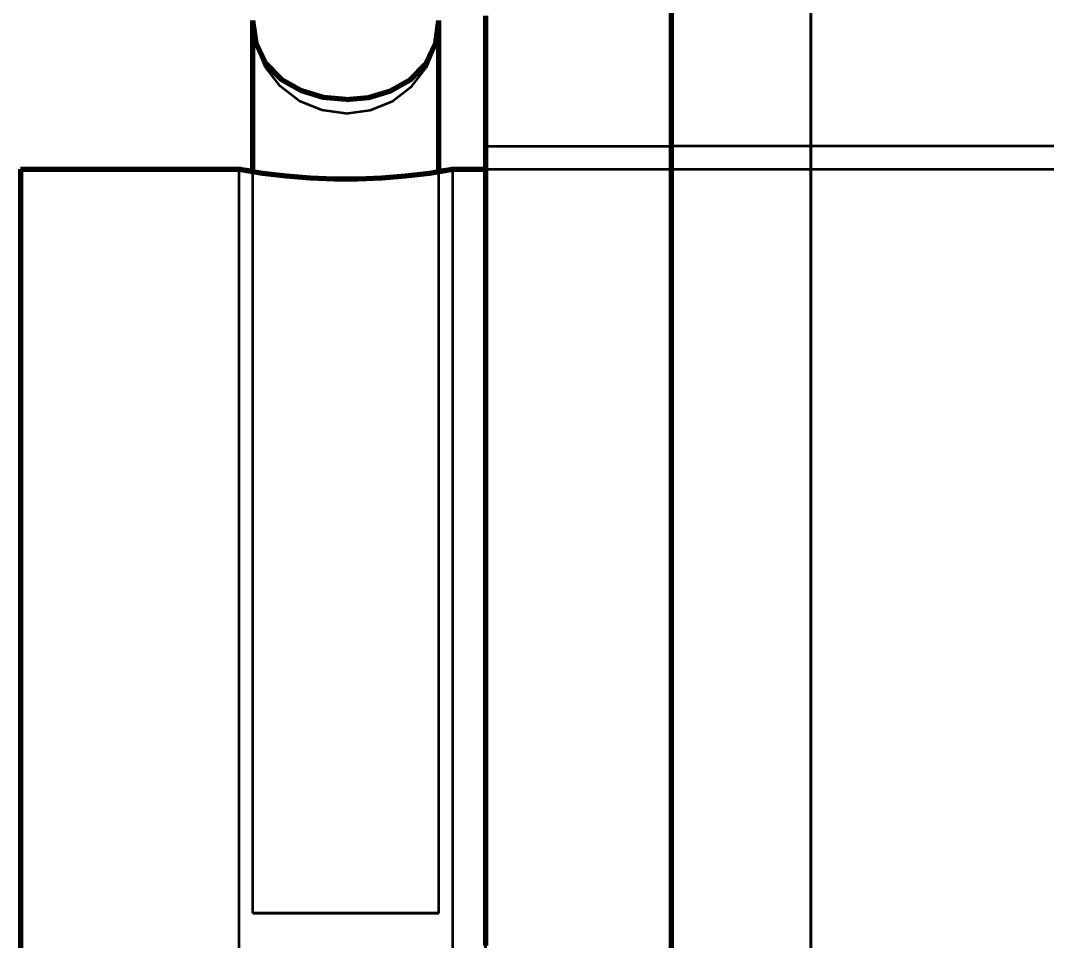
# Model space of a CAD drawing. Header units: millimetres. Extents: x 0 to 2382, y 0 to 420.
# Drawn here: x 132 to 134.207, y 233.611 to 235.59 of the extents above; entities that cross this region are included whole.
import ezdxf

# ---------------------------------------------------------------- set-up
doc = ezdxf.new("R2010")
doc.units = ezdxf.units.MM
doc.linetypes.add('IRAM-E-TRAZOS', pattern=[5, 4, -1])
for name, color, linetype, lineweight in [('01-VISIBLE', 7, 'CONTINUOUS', 70), ('02-OCULTA', 4, 'IRAM-E-TRAZOS', 35), ('04-COTA', 3, 'CONTINUOUS', 18)]:
    doc.layers.add(name, color=color, linetype=linetype, lineweight=lineweight)
doc.styles.add('ISO3098', font='isocpeur.ttf')
doc.dimstyles.new('FLAMA-IRAM', dxfattribs={"dimtxt": 3.5, "dimasz": 3.5, "dimexe": 2, "dimexo": 1.5, "dimgap": 1, "dimtad": 1, "dimdec": 1, "dimtxsty": 'ISO3098', "dimblk": 'IRAM_FLECHA', "dimblk1": 'IRAM_FLECHA', "dimblk2": 'IRAM_FLECHA', "dimcen": 2.5, "dimclrd": 256, "dimclre": 256, "dimclrt": 256, "dimazin": 3, "dimtfac": 1, "dimtmove": 0, "dimatfit": 3, "dimlwd": 18, "dimlwe": 18})

# ---------------------------------------------------------------- blocks, each defined once
blk = doc.blocks.new('IRAM_FLECHA')
blk.add_solid([(0, 0), (-1, 0.125), (-1, -0.125)])

msp = doc.modelspace()

# ---------------------------------------------------------------- linework, layer by layer
at = {"layer": '01-VISIBLE'}
for p, q in [((132.5, 235.2649), (132.5, 235.59)), ((132.9, 235.2649), (132.9, 235.59)), ((132, 235.27), (132.47, 235.27)), ((132.93, 235.27), (133, 235.27))]:
    msp.add_line(p, q, dxfattribs=at)
for points in [[(133.4, 233.5625), (133.4, 233.65), (133.4, 233.7375), (133.4, 233.825), (133.4, 233.9125), (133.4, 234), (133.4, 234.0875), (133.4, 234.175), (133.4, 234.2625), (133.4, 234.35), (133.4, 234.4375), (133.4, 234.525), (133.4, 234.6125), (133.4, 234.7), (133.4, 234.7875), (133.4, 234.875), (133.4, 234.9625), (133.4, 235.05), (133.4, 235.1375), (133.4, 235.225), (133.4, 235.3125), (133.4, 235.4), (133.4, 235.4875), (133.4, 235.575), (133.4, 235.6625)], [(132.7, 235.4201), (132.6512, 235.4246), (132.6042, 235.4384), (132.5617, 235.4625), (132.5276, 235.4975), (132.5066, 235.5416), (132.5, 235.59)], [(132.7, 235.4201), (132.7488, 235.4246), (132.7958, 235.4384), (132.8383, 235.4625), (132.8724, 235.4975), (132.8934, 235.5416), (132.9, 235.59)], [(133, 235.6), (133, 235.55), (133, 235.5), (133, 235.45), (133, 235.4), (133, 235.35), (133, 235.3), (133, 235.25), (133, 235.2), (133, 235.15), (133, 235.1), (133, 235.05), (133, 235), (133, 234.95), (133, 234.9), (133, 234.85), (133, 234.8), (133, 234.75), (133, 234.7), (133, 234.65), (133, 234.6), (133, 234.55), (133, 234.5), (133, 234.45), (133, 234.4), (133, 234.35), (133, 234.3), (133, 234.25), (133, 234.2), (133, 234.15), (133, 234.1), (133, 234.05), (133, 234), (133, 233.95), (133, 233.9), (133, 233.85), (133, 233.8), (133, 233.75), (133, 233.7), (133, 233.65), (133, 233.6)], [(132, 235.27), (132, 235.2192), (132, 235.1684), (132, 235.1176), (132, 235.0668), (132, 235.016), (132, 234.9652), (132, 234.9144), (132, 234.8636), (132, 234.8128), (132, 234.762), (132, 234.7112), (132, 234.6604), (132, 234.6096), (132, 234.5588), (132, 234.508), (132, 234.4572), (132, 234.4064), (132, 234.3556), (132, 234.3048), (132, 234.254), (132, 234.2032), (132, 234.1524), (132, 234.1016), (132, 234.0508), (132, 234), (132, 233.9492), (132, 233.8984), (132, 233.8476), (132, 233.7968), (132, 233.746), (132, 233.6952), (132, 233.6444), (132, 233.5936)], [(132.5, 235.2649), (132.495, 235.2657), (132.49, 235.2665), (132.485, 235.2674), (132.48, 235.2682), (132.475, 235.2691), (132.47, 235.27)], [(132.47, 235.27), (132.5207, 235.2618), (132.5717, 235.2556), (132.623, 235.2514), (132.6743, 235.2493), (132.7257, 235.2493), (132.777, 235.2514), (132.8283, 235.2556), (132.8793, 235.2618), (132.93, 235.27)], [(132.93, 235.27), (132.925, 235.2691), (132.92, 235.2682), (132.915, 235.2674), (132.91, 235.2665), (132.905, 235.2657), (132.9, 235.2649)]]:
    msp.add_lwpolyline(points, dxfattribs=at)
at = {"layer": '02-OCULTA'}
for p, q in [((133, 235.32), (133.4, 235.32)), ((139.4, 235.32), (133.4, 235.32)), ((132.47, 232.73), (132.47, 235.27)), ((132.5, 233.67), (132.5, 235.2649)), ((132.9, 233.67), (132.9, 235.2649)), ((132.93, 232.73), (132.93, 235.27)), ((133, 235.27), (186, 235.27))]:
    msp.add_line(p, q, dxfattribs=at)
for points in [[(133.4, 235.6625), (133.4, 235.575), (133.4, 235.4875), (133.4, 235.4), (133.4, 235.3125), (133.4, 235.225), (133.4, 235.1375), (133.4, 235.05), (133.4, 234.9625), (133.4, 234.875), (133.4, 234.7875), (133.4, 234.7), (133.4, 234.6125), (133.4, 234.525), (133.4, 234.4375), (133.4, 234.35), (133.4, 234.2625), (133.4, 234.175), (133.4, 234.0875), (133.4, 234), (133.4, 233.9125), (133.4, 233.825), (133.4, 233.7375), (133.4, 233.65), (133.4, 233.5625)], [(133.4, 233.559), (133.4, 233.622), (133.4, 233.685), (133.4, 233.748), (133.4, 233.811), (133.4, 233.874), (133.4, 233.937), (133.4, 234), (133.4, 234.063), (133.4, 234.126), (133.4, 234.189), (133.4, 234.252), (133.4, 234.315), (133.4, 234.378), (133.4, 234.441), (133.4, 234.504), (133.4, 234.567), (133.4, 234.63), (133.4, 234.693), (133.4, 234.756), (133.4, 234.819), (133.4, 234.882), (133.4, 234.945), (133.4, 235.008), (133.4, 235.071), (133.4, 235.134), (133.4, 235.197), (133.4, 235.26), (133.4, 235.323), (133.4, 235.386), (133.4, 235.449), (133.4, 235.512), (133.4, 235.575), (133.4, 235.638)], [(133.4, 235.638), (133.4, 235.575), (133.4, 235.512), (133.4, 235.449), (133.4, 235.386), (133.4, 235.323), (133.4, 235.26), (133.4, 235.197), (133.4, 235.134), (133.4, 235.071), (133.4, 235.008), (133.4, 234.945), (133.4, 234.882), (133.4, 234.819), (133.4, 234.756), (133.4, 234.693), (133.4, 234.63), (133.4, 234.567), (133.4, 234.504), (133.4, 234.441), (133.4, 234.378), (133.4, 234.315), (133.4, 234.252), (133.4, 234.189), (133.4, 234.126), (133.4, 234.063), (133.4, 234), (133.4, 233.937), (133.4, 233.874), (133.4, 233.811), (133.4, 233.748), (133.4, 233.685), (133.4, 233.622), (133.4, 233.559)], [(133.7, 233.559), (133.7, 233.622), (133.7, 233.685), (133.7, 233.748), (133.7, 233.811), (133.7, 233.874), (133.7, 233.937), (133.7, 234), (133.7, 234.063), (133.7, 234.126), (133.7, 234.189), (133.7, 234.252), (133.7, 234.315), (133.7, 234.378), (133.7, 234.441), (133.7, 234.504), (133.7, 234.567), (133.7, 234.63), (133.7, 234.693), (133.7, 234.756), (133.7, 234.819), (133.7, 234.882), (133.7, 234.945), (133.7, 235.008), (133.7, 235.071), (133.7, 235.134), (133.7, 235.197), (133.7, 235.26), (133.7, 235.323), (133.7, 235.386), (133.7, 235.449), (133.7, 235.512), (133.7, 235.575), (133.7, 235.638)], [(133.7, 235.638), (133.7, 235.575), (133.7, 235.512), (133.7, 235.449), (133.7, 235.386), (133.7, 235.323), (133.7, 235.26), (133.7, 235.197), (133.7, 235.134), (133.7, 235.071), (133.7, 235.008), (133.7, 234.945), (133.7, 234.882), (133.7, 234.819), (133.7, 234.756), (133.7, 234.693), (133.7, 234.63), (133.7, 234.567), (133.7, 234.504), (133.7, 234.441), (133.7, 234.378), (133.7, 234.315), (133.7, 234.252), (133.7, 234.189), (133.7, 234.126), (133.7, 234.063), (133.7, 234), (133.7, 233.937), (133.7, 233.874), (133.7, 233.811), (133.7, 233.748), (133.7, 233.685), (133.7, 233.622), (133.7, 233.559)], [(133.4, 233.5973), (133.4, 233.6476), (133.4, 233.698), (133.4, 233.7483), (133.4, 233.7986), (133.4, 233.849), (133.4, 233.8993), (133.4, 233.9497), (133.4, 234), (133.4, 234.0503), (133.4, 234.1007), (133.4, 234.151), (133.4, 234.2014), (133.4, 234.2517), (133.4, 234.302), (133.4, 234.3524), (133.4, 234.4027), (133.4, 234.4531), (133.4, 234.5034), (133.4, 234.5537), (133.4, 234.6041), (133.4, 234.6544), (133.4, 234.7047), (133.4, 234.7551), (133.4, 234.8054), (133.4, 234.8558), (133.4, 234.9061), (133.4, 234.9564), (133.4, 235.0068), (133.4, 235.0571), (133.4, 235.1075), (133.4, 235.1578), (133.4, 235.2081), (133.4, 235.2585), (133.4, 235.3088), (133.4, 235.3592), (133.4, 235.4095), (133.4, 235.4598), (133.4, 235.5102), (133.4, 235.5605), (133.4, 235.6108)], [(133.4, 235.6108), (133.4, 235.5605), (133.4, 235.5102), (133.4, 235.4598), (133.4, 235.4095), (133.4, 235.3592), (133.4, 235.3088), (133.4, 235.2585), (133.4, 235.2081), (133.4, 235.1578), (133.4, 235.1075), (133.4, 235.0571), (133.4, 235.0068), (133.4, 234.9564), (133.4, 234.9061), (133.4, 234.8558), (133.4, 234.8054), (133.4, 234.7551), (133.4, 234.7047), (133.4, 234.6544), (133.4, 234.6041), (133.4, 234.5537), (133.4, 234.5034), (133.4, 234.4531), (133.4, 234.4027), (133.4, 234.3524), (133.4, 234.302), (133.4, 234.2517), (133.4, 234.2014), (133.4, 234.151), (133.4, 234.1007), (133.4, 234.0503), (133.4, 234), (133.4, 233.9497), (133.4, 233.8993), (133.4, 233.849), (133.4, 233.7986), (133.4, 233.7483), (133.4, 233.698), (133.4, 233.6476), (133.4, 233.5973)], [(133.7, 233.566), (133.7, 233.628), (133.7, 233.69), (133.7, 233.752), (133.7, 233.814), (133.7, 233.876), (133.7, 233.938), (133.7, 234), (133.7, 234.062), (133.7, 234.124), (133.7, 234.186), (133.7, 234.248), (133.7, 234.31), (133.7, 234.372), (133.7, 234.434), (133.7, 234.496), (133.7, 234.558), (133.7, 234.62), (133.7, 234.682), (133.7, 234.744), (133.7, 234.806), (133.7, 234.868), (133.7, 234.93), (133.7, 234.992), (133.7, 235.054), (133.7, 235.116), (133.7, 235.178), (133.7, 235.24), (133.7, 235.302), (133.7, 235.364), (133.7, 235.426), (133.7, 235.488), (133.7, 235.55), (133.7, 235.612)], [(133.7, 235.612), (133.7, 235.55), (133.7, 235.488), (133.7, 235.426), (133.7, 235.364), (133.7, 235.302), (133.7, 235.24), (133.7, 235.178), (133.7, 235.116), (133.7, 235.054), (133.7, 234.992), (133.7, 234.93), (133.7, 234.868), (133.7, 234.806), (133.7, 234.744), (133.7, 234.682), (133.7, 234.62), (133.7, 234.558), (133.7, 234.496), (133.7, 234.434), (133.7, 234.372), (133.7, 234.31), (133.7, 234.248), (133.7, 234.186), (133.7, 234.124), (133.7, 234.062), (133.7, 234), (133.7, 233.938), (133.7, 233.876), (133.7, 233.814), (133.7, 233.752), (133.7, 233.69), (133.7, 233.628), (133.7, 233.566)], [(132.5, 235.59), (132.5066, 235.5416), (132.5276, 235.4975), (132.5617, 235.4625), (132.6042, 235.4384), (132.6512, 235.4246), (132.7, 235.4201)], [(132.7, 235.39), (132.6482, 235.3968), (132.6, 235.4168), (132.5586, 235.4486), (132.5268, 235.49), (132.5068, 235.5382), (132.5, 235.59)], [(132.7, 235.4201), (132.7488, 235.4246), (132.7958, 235.4384), (132.8383, 235.4625), (132.8724, 235.4975), (132.8934, 235.5416), (132.9, 235.59)], [(132.7, 235.39), (132.7518, 235.3968), (132.8, 235.4168), (132.8414, 235.4486), (132.8732, 235.49), (132.8932, 235.5382), (132.9, 235.59)], [(133, 233.6), (133, 233.65), (133, 233.7), (133, 233.75), (133, 233.8), (133, 233.85), (133, 233.9), (133, 233.95), (133, 234), (133, 234.05), (133, 234.1), (133, 234.15), (133, 234.2), (133, 234.25), (133, 234.3), (133, 234.35), (133, 234.4), (133, 234.45), (133, 234.5), (133, 234.55), (133, 234.6), (133, 234.65), (133, 234.7), (133, 234.75), (133, 234.8), (133, 234.85), (133, 234.9), (133, 234.95), (133, 235), (133, 235.05), (133, 235.1), (133, 235.15), (133, 235.2), (133, 235.25), (133, 235.3), (133, 235.35), (133, 235.4), (133, 235.45), (133, 235.5), (133, 235.55), (133, 235.6)], [(133.4, 235.6), (133.4, 235.55), (133.4, 235.5), (133.4, 235.45), (133.4, 235.4), (133.4, 235.35), (133.4, 235.3), (133.4, 235.25), (133.4, 235.2), (133.4, 235.15), (133.4, 235.1), (133.4, 235.05), (133.4, 235), (133.4, 234.95), (133.4, 234.9), (133.4, 234.85), (133.4, 234.8), (133.4, 234.75), (133.4, 234.7), (133.4, 234.65), (133.4, 234.6), (133.4, 234.55), (133.4, 234.5), (133.4, 234.45), (133.4, 234.4), (133.4, 234.35), (133.4, 234.3), (133.4, 234.25), (133.4, 234.2), (133.4, 234.15), (133.4, 234.1), (133.4, 234.05), (133.4, 234), (133.4, 233.95), (133.4, 233.9), (133.4, 233.85), (133.4, 233.8), (133.4, 233.75), (133.4, 233.7), (133.4, 233.65), (133.4, 233.6)], [(133.4, 233.6), (133.4, 233.65), (133.4, 233.7), (133.4, 233.75), (133.4, 233.8), (133.4, 233.85), (133.4, 233.9), (133.4, 233.95), (133.4, 234), (133.4, 234.05), (133.4, 234.1), (133.4, 234.15), (133.4, 234.2), (133.4, 234.25), (133.4, 234.3), (133.4, 234.35), (133.4, 234.4), (133.4, 234.45), (133.4, 234.5), (133.4, 234.55), (133.4, 234.6), (133.4, 234.65), (133.4, 234.7), (133.4, 234.75), (133.4, 234.8), (133.4, 234.85), (133.4, 234.9), (133.4, 234.95), (133.4, 235), (133.4, 235.05), (133.4, 235.1), (133.4, 235.15), (133.4, 235.2), (133.4, 235.25), (133.4, 235.3), (133.4, 235.35), (133.4, 235.4), (133.4, 235.45), (133.4, 235.5), (133.4, 235.55), (133.4, 235.6)], [(133, 235.32), (133, 235.2692), (133, 235.2185), (133, 235.1677), (133, 235.1169), (133, 235.0662), (133, 235.0154), (133, 234.9646), (133, 234.9138), (133, 234.8631), (133, 234.8123), (133, 234.7615), (133, 234.7108), (133, 234.66), (133, 234.6092), (133, 234.5585), (133, 234.5077), (133, 234.4569), (133, 234.4062), (133, 234.3554), (133, 234.3046), (133, 234.2538), (133, 234.2031), (133, 234.1523), (133, 234.1015), (133, 234.0508), (133, 234), (133, 233.9492), (133, 233.8985), (133, 233.8477), (133, 233.7969), (133, 233.7462), (133, 233.6954), (133, 233.6446), (133, 233.5938)], [(133, 233.5938), (133, 233.6446), (133, 233.6954), (133, 233.7462), (133, 233.7969), (133, 233.8477), (133, 233.8985), (133, 233.9492), (133, 234), (133, 234.0508), (133, 234.1015), (133, 234.1523), (133, 234.2031), (133, 234.2538), (133, 234.3046), (133, 234.3554), (133, 234.4062), (133, 234.4569), (133, 234.5077), (133, 234.5585), (133, 234.6092), (133, 234.66), (133, 234.7108), (133, 234.7615), (133, 234.8123), (133, 234.8631), (133, 234.9138), (133, 234.9646), (133, 235.0154), (133, 235.0662), (133, 235.1169), (133, 235.1677), (133, 235.2185), (133, 235.2692), (133, 235.32)], [(133.4, 233.5938), (133.4, 233.6446), (133.4, 233.6954), (133.4, 233.7462), (133.4, 233.7969), (133.4, 233.8477), (133.4, 233.8985), (133.4, 233.9492), (133.4, 234), (133.4, 234.0508), (133.4, 234.1015), (133.4, 234.1523), (133.4, 234.2031), (133.4, 234.2538), (133.4, 234.3046), (133.4, 234.3554), (133.4, 234.4062), (133.4, 234.4569), (133.4, 234.5077), (133.4, 234.5585), (133.4, 234.6092), (133.4, 234.66), (133.4, 234.7108), (133.4, 234.7615), (133.4, 234.8123), (133.4, 234.8631), (133.4, 234.9138), (133.4, 234.9646), (133.4, 235.0154), (133.4, 235.0662), (133.4, 235.1169), (133.4, 235.1677), (133.4, 235.2185), (133.4, 235.2692), (133.4, 235.32)], [(133.4, 235.32), (133.4, 235.2692), (133.4, 235.2185), (133.4, 235.1677), (133.4, 235.1169), (133.4, 235.0662), (133.4, 235.0154), (133.4, 234.9646), (133.4, 234.9138), (133.4, 234.8631), (133.4, 234.8123), (133.4, 234.7615), (133.4, 234.7108), (133.4, 234.66), (133.4, 234.6092), (133.4, 234.5585), (133.4, 234.5077), (133.4, 234.4569), (133.4, 234.4062), (133.4, 234.3554), (133.4, 234.3046), (133.4, 234.2538), (133.4, 234.2031), (133.4, 234.1523), (133.4, 234.1015), (133.4, 234.0508), (133.4, 234), (133.4, 233.9492), (133.4, 233.8985), (133.4, 233.8477), (133.4, 233.7969), (133.4, 233.7462), (133.4, 233.6954), (133.4, 233.6446), (133.4, 233.5938)], [(133.4, 235.32), (133.4, 235.2692), (133.4, 235.2185), (133.4, 235.1677), (133.4, 235.1169), (133.4, 235.0662), (133.4, 235.0154), (133.4, 234.9646), (133.4, 234.9138), (133.4, 234.8631), (133.4, 234.8123), (133.4, 234.7615), (133.4, 234.7108), (133.4, 234.66), (133.4, 234.6092), (133.4, 234.5585), (133.4, 234.5077), (133.4, 234.4569), (133.4, 234.4062), (133.4, 234.3554), (133.4, 234.3046), (133.4, 234.2538), (133.4, 234.2031), (133.4, 234.1523), (133.4, 234.1015), (133.4, 234.0508), (133.4, 234), (133.4, 233.9492), (133.4, 233.8985), (133.4, 233.8477), (133.4, 233.7969), (133.4, 233.7462), (133.4, 233.6954), (133.4, 233.6446), (133.4, 233.5938)], [(133.4, 233.5938), (133.4, 233.6446), (133.4, 233.6954), (133.4, 233.7462), (133.4, 233.7969), (133.4, 233.8477), (133.4, 233.8985), (133.4, 233.9492), (133.4, 234), (133.4, 234.0508), (133.4, 234.1015), (133.4, 234.1523), (133.4, 234.2031), (133.4, 234.2538), (133.4, 234.3046), (133.4, 234.3554), (133.4, 234.4062), (133.4, 234.4569), (133.4, 234.5077), (133.4, 234.5585), (133.4, 234.6092), (133.4, 234.66), (133.4, 234.7108), (133.4, 234.7615), (133.4, 234.8123), (133.4, 234.8631), (133.4, 234.9138), (133.4, 234.9646), (133.4, 235.0154), (133.4, 235.0662), (133.4, 235.1169), (133.4, 235.1677), (133.4, 235.2185), (133.4, 235.2692), (133.4, 235.32)], [(132, 233.5936), (132, 233.6444), (132, 233.6952), (132, 233.746), (132, 233.7968), (132, 233.8476), (132, 233.8984), (132, 233.9492), (132, 234), (132, 234.0508), (132, 234.1016), (132, 234.1524), (132, 234.2032), (132, 234.254), (132, 234.3048), (132, 234.3556), (132, 234.4064), (132, 234.4572), (132, 234.508), (132, 234.5588), (132, 234.6096), (132, 234.6604), (132, 234.7112), (132, 234.762), (132, 234.8128), (132, 234.8636), (132, 234.9144), (132, 234.9652), (132, 235.016), (132, 235.0668), (132, 235.1176), (132, 235.1684), (132, 235.2192), (132, 235.27)], [(132.9, 235.2649), (132.8503, 235.258), (132.8003, 235.253), (132.7502, 235.25), (132.7, 235.249), (132.6498, 235.25), (132.5997, 235.253), (132.5497, 235.258), (132.5, 235.2649)], [(132.9, 233.67), (132.85, 233.67), (132.8, 233.67), (132.75, 233.67), (132.7, 233.67), (132.65, 233.67), (132.6, 233.67), (132.55, 233.67), (132.5, 233.67)], [(132.5, 233.67), (132.55, 233.67), (132.6, 233.67), (132.65, 233.67), (132.7, 233.67), (132.75, 233.67), (132.8, 233.67), (132.85, 233.67), (132.9, 233.67)]]:
    msp.add_lwpolyline(points, dxfattribs=at)

# ---------------------------------------------------------------- dimensions: what is measured, and where the dimension line sits
at = {"layer": '04-COTA'}
msp.add_linear_dim(base=(121, 216.5), p1=(140, 216.5), p2=(156.5, 313.7382), angle=90, dimstyle='FLAMA-IRAM', override={"dimlfac": 10}, dxfattribs=at).render()

doc.saveas('drawing.dxf')
